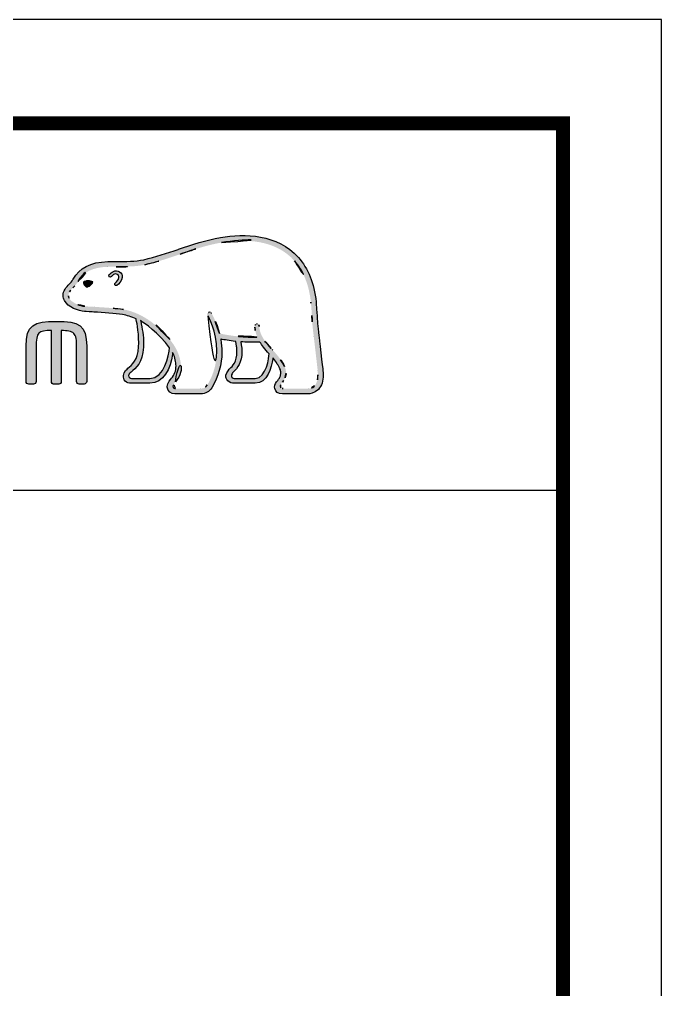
# Model space of a CAD drawing. Extents: x 16296660632 to 16296679194, y -37409619871 to -37409617011.
# Drawn here: x 16296679103 to 16296679194.4, y -37409617148.8 to -37409617010.8 of the extents above; entities that cross this region are included whole.
import ezdxf

# ---------------------------------------------------------------- set-up
doc = ezdxf.new("R2010")
doc.units = 0
doc.header["$LTSCALE"] = 10
doc.header["$MEASUREMENT"] = 0
doc.layers.get('0').update_dxf_attribs({"linetype": 'CONTINUOUS'})
doc.layers.add('레이어 1', color=7, linetype='CONTINUOUS')

msp = doc.modelspace()

# ---------------------------------------------------------------- hatches: boundary and pattern name
at = {"layer": '레이어 1'}
h = msp.add_hatch(color=5, dxfattribs=at)
h.dxf.hatch_style = 1
edge = h.paths.add_edge_path(flags=16)
edge.add_spline(control_points=[(16296679145.037121, -37409617062.914436), (16296679144.673479, -37409617063.316978), (16296679144.21649, -37409617063.32061), (16296679144.19672, -37409617063.32061), (16296679144.19672, -37409617063.32061), (16296679140.536011, -37409617063.32061), (16296679140.536011, -37409617063.32061), (16296679140.40152, -37409617063.32061), (16296679140.29874, -37409617063.286873), (16296679140.232189, -37409617063.221184), (16296679140.17664, -37409617063.166763), (16296679140.14966, -37409617063.083977), (16296679140.14966, -37409617062.98143), (16296679140.14966, -37409617062.775002), (16296679140.30035, -37409617062.58519), (16296679140.460449, -37409617062.383713), (16296679140.608879, -37409617062.193001), (16296679140.74988, -37409617062.012207), (16296679140.828819, -37409617061.790001), (16296679141.02919, -37409617061.250748), (16296679141.008711, -37409617060.675461), (16296679140.769449, -37409617060.168571), (16296679140.3372, -37409617059.25148), (16296679139.69586, -37409617058.530937), (16296679139.074261, -37409617057.834702), (16296679139.074261, -37409617057.834702), (16296679138.86376, -37409617057.603523), (16296679138.86376, -37409617057.601257), (16296679138.05574, -37409617056.700851), (16296679137.22072, -37409617055.769341), (16296679137.15485, -37409617054.506393), (16296679137.13978, -37409617054.25631), (16296679137.024191, -37409617054.105186), (16296679136.8634, -37409617054.111938), (16296679136.8634, -37409617054.111938), (16296679136.62657, -37409617054.225723), (16296679136.62142, -37409617054.225723), (16296679136.55732, -37409617054.296349), (16296679136.521561, -37409617054.401573), (16296679136.521561, -37409617054.522583), (16296679136.521561, -37409617054.522583), (16296679136.52359, -37409617054.565277), (16296679136.52359, -37409617054.565773), (16296679136.555969, -37409617055.022278), (16296679136.66482, -37409617055.470253), (16296679136.856199, -37409617055.935303), (16296679136.856199, -37409617055.935303), (16296679136.87488, -37409617055.982101), (16296679136.87488, -37409617055.982101), (16296679136.87488, -37409617055.982101), (16296679136.825371, -37409617055.983871), (16296679136.825371, -37409617055.983871), (16296679134.475309, -37409617056.077003), (16296679132.17136, -37409617055.63353), (16296679131.49378, -37409617055.470253), (16296679131.07593, -37409617053.788986), (16296679130.398149, -37409617052.674461), (16296679130.3689, -37409617052.627243), (16296679130.31628, -37409617052.539978), (16296679130.23217, -37409617052.472954), (16296679130.151211, -37409617052.449547), (16296679130.151211, -37409617052.449547), (16296679129.953291, -37409617052.479263), (16296679129.929029, -37409617052.482399), (16296679129.91238, -37409617052.507133), (16296679129.87775, -37409617052.553909), (16296679129.801279, -37409617052.656479), (16296679129.801279, -37409617052.656479), (16296679129.791861, -37409617052.738777), (16296679129.791861, -37409617052.738777), (16296679129.791861, -37409617052.738777), (16296679129.854349, -37409617052.960037), (16296679129.854349, -37409617052.960037), (16296679129.90563, -37409617053.048683), (16296679131.11236, -37409617055.162613), (16296679131.11236, -37409617057.962463), (16296679131.11236, -37409617059.68956), (16296679130.658541, -37409617061.319077), (16296679129.76351, -37409617062.805153), (16296679129.549629, -37409617063.161797), (16296679129.267851, -37409617063.32061), (16296679128.84868, -37409617063.32061), (16296679128.84868, -37409617063.32061), (16296679125.240129, -37409617063.32061), (16296679125.240129, -37409617063.32061), (16296679125.120501, -37409617063.32061), (16296679124.870871, -37409617063.236473), (16296679124.870871, -37409617062.975594), (16296679124.870871, -37409617062.831673), (16296679125.00423, -37409617062.595543), (16296679125.22644, -37409617062.346817), (16296679126.730221, -37409617060.672333), (16296679125.86264, -37409617058.056877), (16296679124.420441, -37409617056.333809), (16296679123.02747, -37409617054.67189), (16296679120.754101, -37409617052.580437), (16296679117.83507, -37409617052.060951), (16296679116.8006, -37409617051.880173), (16296679115.1007, -37409617051.779419), (16296679113.727739, -37409617051.697983), (16296679113.727739, -37409617051.697983), (16296679112.33997, -37409617051.615677), (16296679112.33997, -37409617051.615677), (16296679111.62776, -37409617051.561256), (16296679110.45071, -37409617051.123192), (16296679110.092461, -37409617050.444901), (16296679109.941111, -37409617050.163811), (16296679109.95821, -37409617049.878662), (16296679110.147989, -37409617049.550774), (16296679110.26742, -37409617049.352898), (16296679110.43136, -37409617049.182869), (16296679110.63759, -37409617048.975967), (16296679110.86561, -37409617048.745239), (16296679111.10018, -37409617048.506416), (16296679111.282801, -37409617048.191566), (16296679111.282801, -37409617048.191566), (16296679111.33518, -37409617048.093079), (16296679111.33518, -37409617048.093079), (16296679112.03211, -37409617046.759949), (16296679113.46777, -37409617046.056038), (16296679115.603979, -37409617045.999382), (16296679115.603979, -37409617045.999382), (16296679116.80871, -37409617045.985901), (16296679116.80871, -37409617045.985901), (16296679118.131479, -37409617045.979141), (16296679119.632389, -37409617045.971497), (16296679120.865629, -37409617045.706123), (16296679122.59771, -37409617045.333717), (16296679124.335409, -37409617044.740013), (16296679125.868919, -37409617044.217392), (16296679125.868919, -37409617044.217392), (16296679125.91794, -37409617044.201202), (16296679125.91794, -37409617044.201202), (16296679127.81464, -37409617043.552628), (16296679129.7761, -37409617042.881989), (16296679131.781179, -37409617042.555458), (16296679134.990089, -37409617042.0243), (16296679139.39673, -37409617042.041832), (16296679142.16914, -37409617045.154251), (16296679143.450569, -37409617046.595299), (16296679144.239889, -37409617048.577026), (16296679144.51156, -37409617051.045853), (16296679144.51156, -37409617051.045853), (16296679144.50123, -37409617051.037727), (16296679144.49176, -37409617051.029213), (16296679144.51379, -37409617051.078194), (16296679144.5345, -37409617051.35527), (16296679144.648729, -37409617052.925888), (16296679144.68157, -37409617053.681053), (16296679144.716221, -37409617054.461853), (16296679144.913651, -37409617055.910583), (16296679144.913651, -37409617055.910583), (16296679145.473169, -37409617060.755524), (16296679145.473169, -37409617060.755524), (16296679145.473169, -37409617060.755524), (16296679145.50646, -37409617061.344276), (16296679145.50646, -37409617061.344276), (16296679145.50646, -37409617062.039627), (16296679145.349039, -37409617062.568123), (16296679145.037121, -37409617062.914436)], knot_values=[0, 0, 0, 0, 1, 1, 1, 2, 2, 2, 3, 3, 3, 4, 4, 4, 5, 5, 5, 6, 6, 6, 7, 7, 7, 8, 8, 8, 9, 9, 9, 10, 10, 10, 11, 11, 11, 12, 12, 12, 13, 13, 13, 14, 14, 14, 15, 15, 15, 16, 16, 16, 17, 17, 17, 18, 18, 18, 19, 19, 19, 20, 20, 20, 21, 21, 21, 22, 22, 22, 23, 23, 23, 24, 24, 24, 25, 25, 25, 26, 26, 26, 27, 27, 27, 28, 28, 28, 29, 29, 29, 30, 30, 30, 31, 31, 31, 32, 32, 32, 33, 33, 33, 34, 34, 34, 35, 35, 35, 36, 36, 36, 37, 37, 37, 38, 38, 38, 39, 39, 39, 40, 40, 40, 41, 41, 41, 42, 42, 42, 43, 43, 43, 44, 44, 44, 45, 45, 45, 46, 46, 46, 47, 47, 47, 48, 48, 48, 49, 49, 49, 50, 50, 50, 51, 51, 51, 52, 52, 52, 53, 53, 53, 53], degree=3, periodic=0)
edge = h.paths.add_edge_path(flags=16)
edge.add_spline(control_points=[(16296679136.57464, -37409617061.867348), (16296679136.57464, -37409617061.867348), (16296679133.588369, -37409617061.867348), (16296679133.588369, -37409617061.867348), (16296679133.367531, -37409617061.867348), (16296679133.19302, -37409617061.691048), (16296679133.19302, -37409617061.466148), (16296679133.19302, -37409617061.309189), (16296679133.329309, -37409617061.109497), (16296679133.458179, -37409617060.972313), (16296679134.065599, -37409617060.390747), (16296679134.686939, -37409617059.590172), (16296679134.686939, -37409617058.070374), (16296679134.686939, -37409617058.070374), (16296679134.648479, -37409617057.379982), (16296679134.648479, -37409617057.377296), (16296679134.648479, -37409617057.377296), (16296679134.538731, -37409617056.70575), (16296679134.538731, -37409617056.70575), (16296679134.538731, -37409617056.70575), (16296679134.53108, -37409617056.66346), (16296679134.53108, -37409617056.66346), (16296679134.53108, -37409617056.66346), (16296679134.575159, -37409617056.666641), (16296679134.575159, -37409617056.666641), (16296679135.132, -37409617056.70665), (16296679136.2155, -37409617056.76696), (16296679137.249969, -37409617056.717911), (16296679137.51263, -37409617057.13575), (16296679137.935881, -37409617057.673218), (16296679138.553869, -37409617058.389267), (16296679138.525511, -37409617058.745499), (16296679138.23048, -37409617061.867348), (16296679136.57464, -37409617061.867348)], knot_values=[0, 0, 0, 0, 1, 1, 1, 2, 2, 2, 3, 3, 3, 4, 4, 4, 5, 5, 5, 6, 6, 6, 7, 7, 7, 8, 8, 8, 9, 9, 9, 10, 10, 10, 11, 11, 11, 11], degree=3, periodic=0)
edge = h.paths.add_edge_path(flags=16)
edge.add_spline(control_points=[(16296679121.590219, -37409617061.867348), (16296679121.590219, -37409617061.867348), (16296679118.96896, -37409617061.867348), (16296679118.96896, -37409617061.867348), (16296679118.772409, -37409617061.867348), (16296679118.561001, -37409617061.705437), (16296679118.561001, -37409617061.466148), (16296679118.561001, -37409617061.320923), (16296679118.68288, -37409617061.140984), (16296679118.90509, -37409617060.962402), (16296679119.568489, -37409617060.433929), (16296679120.57374, -37409617059.634216), (16296679120.68259, -37409617057.426277), (16296679120.68259, -37409617057.426277), (16296679120.697639, -37409617056.824051), (16296679120.697639, -37409617056.824051), (16296679120.697639, -37409617055.884933), (16296679120.482441, -37409617054.751068), (16296679120.278259, -37409617053.737717), (16296679120.278259, -37409617053.737717), (16296679120.244949, -37409617053.634277), (16296679120.244949, -37409617053.634277), (16296679120.244949, -37409617053.634277), (16296679120.33087, -37409617053.701286), (16296679120.33087, -37409617053.701286), (16296679120.721701, -37409617053.941917), (16296679122.862631, -37409617055.392883), (16296679124.38199, -37409617057.536522), (16296679124.256029, -37409617058.551193), (16296679123.683929, -37409617061.867348), (16296679121.590219, -37409617061.867348)], knot_values=[0, 0, 0, 0, 1, 1, 1, 2, 2, 2, 3, 3, 3, 4, 4, 4, 5, 5, 5, 6, 6, 6, 7, 7, 7, 8, 8, 8, 9, 9, 9, 10, 10, 10, 10], degree=3, periodic=0)
edge = h.paths.add_edge_path()
edge.add_spline(control_points=[(16296679146.21306, -37409617060.682228), (16296679146.21213, -37409617060.675461), (16296679145.656231, -37409617055.80983), (16296679145.656231, -37409617055.80983), (16296679145.450439, -37409617054.355721), (16296679145.420759, -37409617053.580299), (16296679145.394011, -37409617052.893059), (16296679145.394011, -37409617052.893059), (16296679145.256399, -37409617050.972061), (16296679145.256399, -37409617050.970703), (16296679144.963591, -37409617048.341347), (16296679144.112631, -37409617046.217529), (16296679142.72596, -37409617044.664452), (16296679139.730471, -37409617041.298782), (16296679135.054411, -37409617041.263252), (16296679131.65773, -37409617041.823227), (16296679129.5746, -37409617042.167763), (16296679127.58345, -37409617042.847382), (16296679125.658409, -37409617043.505836), (16296679125.658409, -37409617043.505836), (16296679125.596359, -37409617043.527863), (16296679125.596359, -37409617043.527863), (16296679124.091431, -37409617044.041054), (16296679122.383619, -37409617044.625343), (16296679120.707781, -37409617044.982422), (16296679119.55636, -37409617045.228447), (16296679118.114389, -37409617045.239708), (16296679116.84062, -37409617045.24646), (16296679116.84062, -37409617045.24646), (16296679115.57992, -37409617045.261742), (16296679115.57992, -37409617045.261742), (16296679113.15744, -37409617045.321571), (16296679111.507429, -37409617046.160423), (16296679110.674021, -37409617047.753929), (16296679110.674021, -37409617047.753929), (16296679110.636459, -37409617047.822723), (16296679110.636459, -37409617047.822723), (16296679110.4986, -37409617048.064293), (16296679110.29418, -37409617048.269386), (16296679110.11113, -37409617048.452904), (16296679109.909401, -37409617048.656197), (16296679109.682051, -37409617048.884209), (16296679109.50843, -37409617049.179268), (16296679109.334129, -37409617049.474777), (16296679109.24622, -37409617049.77433), (16296679109.24622, -37409617050.068466), (16296679109.24622, -37409617050.315842), (16296679109.30827, -37409617050.558723), (16296679109.43288, -37409617050.790787), (16296679109.947861, -37409617051.763229), (16296679111.416821, -37409617052.288094), (16296679112.293409, -37409617052.350609), (16296679112.293409, -37409617052.350609), (16296679113.583811, -37409617052.431587), (16296679113.61462, -37409617052.434273), (16296679114.9048, -37409617052.507133), (16296679116.671721, -37409617052.609222), (16296679117.7033, -37409617052.791389), (16296679118.30645, -37409617052.897987), (16296679118.991899, -37409617053.114311), (16296679119.623369, -37409617053.411636), (16296679119.66835, -37409617053.575363), (16296679119.99622, -37409617055.033081), (16296679119.99622, -37409617056.824951), (16296679119.99622, -37409617056.824951), (16296679119.98229, -37409617057.393494), (16296679119.98229, -37409617057.393494), (16296679119.887171, -37409617059.282959), (16296679119.06341, -37409617059.943222), (16296679118.45981, -37409617060.426292), (16296679118.39863, -37409617060.474426), (16296679117.86071, -37409617060.921043), (16296679117.82202, -37409617061.458527), (16296679117.7946, -37409617061.762573), (16296679117.88162, -37409617062.039627), (16296679118.066271, -37409617062.238876), (16296679118.266399, -37409617062.454773), (16296679118.570681, -37409617062.564049), (16296679118.96896, -37409617062.564049), (16296679118.96896, -37409617062.564049), (16296679121.590219, -37409617062.564049), (16296679121.590219, -37409617062.564049), (16296679123.552151, -37409617062.564049), (16296679124.522751, -37409617060.451492), (16296679124.81801, -37409617058.472473), (16296679124.81801, -37409617058.472473), (16296679124.8241, -37409617058.194069), (16296679124.8241, -37409617058.194069), (16296679124.8241, -37409617058.194069), (16296679124.905081, -37409617058.333504), (16296679124.905081, -37409617058.333504), (16296679125.156691, -37409617058.893448), (16296679125.308069, -37409617059.562721), (16296679125.308069, -37409617060.066887), (16296679125.308069, -37409617060.774422), (16296679125.08901, -37409617061.392403), (16296679124.67297, -37409617061.852951), (16296679124.567949, -37409617061.956871), (16296679124.043289, -37409617062.500641), (16296679124.043289, -37409617063.043518), (16296679124.043289, -37409617063.043518), (16296679124.048019, -37409617063.133041), (16296679124.048019, -37409617063.133041), (16296679124.12245, -37409617063.774406), (16296679124.641479, -37409617064.060913), (16296679125.12364, -37409617064.060913), (16296679125.12364, -37409617064.060913), (16296679128.84868, -37409617064.060913), (16296679128.84868, -37409617064.060913), (16296679129.52108, -37409617064.060913), (16296679130.056959, -37409617063.758186), (16296679130.40126, -37409617063.186996), (16296679131.349199, -37409617061.613243), (16296679131.82954, -37409617059.904091), (16296679131.82954, -37409617058.108597), (16296679131.82954, -37409617057.548187), (16296679131.77669, -37409617056.949997), (16296679131.673241, -37409617056.329308), (16296679131.673241, -37409617056.329308), (16296679131.664249, -37409617056.279823), (16296679131.664249, -37409617056.279823), (16296679131.664249, -37409617056.279823), (16296679131.713711, -37409617056.290176), (16296679131.713711, -37409617056.290176), (16296679132.1619, -37409617056.376968), (16296679132.8829, -37409617056.502007), (16296679133.77388, -37409617056.598259), (16296679133.77388, -37409617056.598259), (16296679133.79978, -37409617056.601433), (16296679133.79978, -37409617056.601433), (16296679133.79978, -37409617056.601433), (16296679133.91964, -37409617057.284203), (16296679133.91964, -37409617057.284203), (16296679133.91964, -37409617057.284203), (16296679133.94593, -37409617057.446083), (16296679133.94593, -37409617057.448776), (16296679133.94593, -37409617057.448776), (16296679133.98148, -37409617058.052849), (16296679133.98148, -37409617058.052849), (16296679133.98148, -37409617059.502457), (16296679133.32299, -37409617060.133041), (16296679132.96903, -37409617060.47126), (16296679132.964069, -37409617060.475769), (16296679132.47024, -37409617060.977692), (16296679132.41671, -37409617061.422981), (16296679132.41671, -37409617061.422981), (16296679132.39963, -37409617061.559738), (16296679132.39963, -37409617061.559738), (16296679132.39963, -37409617061.699608), (16296679132.435591, -37409617061.973961), (16296679132.680269, -37409617062.226753), (16296679132.89572, -37409617062.451187), (16296679133.229231, -37409617062.564049), (16296679133.672701, -37409617062.564049), (16296679133.672701, -37409617062.564049), (16296679136.57464, -37409617062.564049), (16296679136.57464, -37409617062.564049), (16296679138.33707, -37409617062.564049), (16296679138.86758, -37409617060.323311), (16296679139.08145, -37409617059.067513), (16296679139.08145, -37409617059.067513), (16296679139.09136, -37409617058.937988), (16296679139.09136, -37409617058.937988), (16296679139.09136, -37409617058.937988), (16296679139.161051, -37409617059.03289), (16296679139.161051, -37409617059.03289), (16296679139.56744, -37409617059.551933), (16296679139.92388, -37409617060.12899), (16296679140.095449, -37409617060.487923), (16296679140.185631, -37409617060.674553), (16296679140.234209, -37409617060.88192), (16296679140.234209, -37409617061.089706), (16296679140.234209, -37409617061.089706), (16296679140.168539, -37409617061.509781), (16296679140.168539, -37409617061.509781), (16296679140.100639, -37409617061.737823), (16296679139.945009, -37409617061.947868), (16296679139.79277, -37409617062.151176), (16296679139.569429, -37409617062.441277), (16296679139.339149, -37409617062.742157), (16296679139.339149, -37409617063.107391), (16296679139.339149, -37409617063.107391), (16296679139.360769, -37409617063.308434), (16296679139.360769, -37409617063.308434), (16296679139.46689, -37409617063.793297), (16296679139.859779, -37409617064.060913), (16296679140.466299, -37409617064.060913), (16296679140.466299, -37409617064.060913), (16296679144.19492, -37409617064.060913), (16296679144.19492, -37409617064.060913), (16296679144.27676, -37409617064.060913), (16296679145.005409, -37409617064.042923), (16296679145.57616, -37409617063.425377), (16296679146.031771, -37409617062.931992), (16296679146.253071, -37409617062.2537), (16296679146.253071, -37409617061.353256), (16296679146.253071, -37409617061.353256), (16296679146.21349, -37409617060.685364), (16296679146.21306, -37409617060.682228)], knot_values=[0, 0, 0, 0, 1, 1, 1, 2, 2, 2, 3, 3, 3, 4, 4, 4, 5, 5, 5, 6, 6, 6, 7, 7, 7, 8, 8, 8, 9, 9, 9, 10, 10, 10, 11, 11, 11, 12, 12, 12, 13, 13, 13, 14, 14, 14, 15, 15, 15, 16, 16, 16, 17, 17, 17, 18, 18, 18, 19, 19, 19, 20, 20, 20, 21, 21, 21, 22, 22, 22, 23, 23, 23, 24, 24, 24, 25, 25, 25, 26, 26, 26, 27, 27, 27, 28, 28, 28, 29, 29, 29, 30, 30, 30, 31, 31, 31, 32, 32, 32, 33, 33, 33, 34, 34, 34, 35, 35, 35, 36, 36, 36, 37, 37, 37, 38, 38, 38, 39, 39, 39, 40, 40, 40, 41, 41, 41, 42, 42, 42, 43, 43, 43, 44, 44, 44, 45, 45, 45, 46, 46, 46, 47, 47, 47, 48, 48, 48, 49, 49, 49, 50, 50, 50, 51, 51, 51, 52, 52, 52, 53, 53, 53, 54, 54, 54, 55, 55, 55, 56, 56, 56, 57, 57, 57, 58, 58, 58, 59, 59, 59, 60, 60, 60, 61, 61, 61, 62, 62, 62, 63, 63, 63, 64, 64, 64, 65, 65, 65, 66, 66, 66, 66], degree=3, periodic=0)
edge = h.paths.add_edge_path(flags=0)
edge.add_spline(control_points=[(16296679112.22999, -37409617048.098907), (16296679112.22999, -37409617048.098907), (16296679112.772421, -37409617047.85379), (16296679113.444401, -37409617048.112862), (16296679113.444401, -37409617048.112862), (16296679113.527599, -37409617048.148376), (16296679113.41921, -37409617048.301773), (16296679113.091999, -37409617048.741638), (16296679112.769501, -37409617048.836563), (16296679112.769501, -37409617048.836563), (16296679112.769501, -37409617048.836563), (16296679112.53586, -37409617048.918854), (16296679112.40453, -37409617048.759644), (16296679112.139151, -37409617048.44841), (16296679112.131069, -37409617048.267143), (16296679112.131069, -37409617048.267143), (16296679112.131069, -37409617048.267143), (16296679112.103621, -37409617048.13266), (16296679112.22999, -37409617048.098907)], knot_values=[0, 0, 0, 0, 1, 1, 1, 2, 2, 2, 3, 3, 3, 4, 4, 4, 5, 5, 5, 6, 6, 6, 6], degree=3, periodic=0)
edge = h.paths.add_edge_path(flags=0)
edge.add_spline(control_points=[(16296679115.80953, -37409617047.101318), (16296679115.728331, -37409617047.189919), (16296679115.72204, -37409617047.337463), (16296679115.80953, -37409617047.41526), (16296679115.89319, -37409617047.490829), (16296679116.038231, -37409617047.471031), (16296679116.11919, -37409617047.381989), (16296679116.162371, -37409617047.337463), (16296679116.607651, -37409617046.808968), (16296679116.99176, -37409617047.079277), (16296679117.132071, -37409617047.180061), (16296679117.1901, -37409617047.323067), (16296679117.16942, -37409617047.507919), (16296679117.13658, -37409617047.804298), (16296679116.879539, -37409617048.140762), (16296679116.69985, -37409617048.25589), (16296679116.599331, -37409617048.317062), (16296679116.53299, -37409617048.44841), (16296679116.58066, -37409617048.554558), (16296679116.62789, -37409617048.660233), (16296679116.762369, -37409617048.691727), (16296679116.87031, -37409617048.64135), (16296679117.191891, -37409617048.487518), (16296679117.59738, -37409617047.973877), (16296679117.65292, -37409617047.494881), (16296679117.689791, -37409617047.161148), (16296679117.54002, -37409617046.888603), (16296679117.2733, -37409617046.704643), (16296679116.69985, -37409617046.297577), (16296679116.049919, -37409617046.842232), (16296679115.80953, -37409617047.101318)], knot_values=[0, 0, 0, 0, 1, 1, 1, 2, 2, 2, 3, 3, 3, 4, 4, 4, 5, 5, 5, 6, 6, 6, 7, 7, 7, 8, 8, 8, 9, 9, 9, 10, 10, 10, 10], degree=3, periodic=0)
edge = h.paths.add_edge_path(flags=0)
edge.add_spline(control_points=[(16296679115.73621, -37409617047.498466), (16296679115.73621, -37409617047.498466), (16296679115.73621, -37409617047.498466), (16296679115.73621, -37409617047.498466), (16296679115.73621, -37409617047.498466), (16296679115.73621, -37409617047.498466), (16296679115.73621, -37409617047.498466)], knot_values=[0, 0, 0, 0, 1, 1, 1, 2, 2, 2, 2], degree=3, periodic=0)
h = msp.add_hatch(color=5, dxfattribs=at)
h.dxf.hatch_style = 2
edge = h.paths.add_edge_path()
edge.add_spline(control_points=[(16296679115.80953, -37409617047.101318), (16296679115.728331, -37409617047.189919), (16296679115.72204, -37409617047.337463), (16296679115.80953, -37409617047.41526), (16296679115.89319, -37409617047.490829), (16296679116.038231, -37409617047.471031), (16296679116.11919, -37409617047.381989), (16296679116.162371, -37409617047.337463), (16296679116.607651, -37409617046.808968), (16296679116.99176, -37409617047.079277), (16296679117.132071, -37409617047.180061), (16296679117.1901, -37409617047.323067), (16296679117.16942, -37409617047.507919), (16296679117.13658, -37409617047.804298), (16296679116.879539, -37409617048.140762), (16296679116.69985, -37409617048.25589), (16296679116.599331, -37409617048.317062), (16296679116.53299, -37409617048.44841), (16296679116.58066, -37409617048.554558), (16296679116.62789, -37409617048.660233), (16296679116.762369, -37409617048.691727), (16296679116.87031, -37409617048.64135), (16296679117.191891, -37409617048.487518), (16296679117.59738, -37409617047.973877), (16296679117.65292, -37409617047.494881), (16296679117.689791, -37409617047.161148), (16296679117.54002, -37409617046.888603), (16296679117.2733, -37409617046.704643), (16296679116.69985, -37409617046.297577), (16296679116.049919, -37409617046.842232), (16296679115.80953, -37409617047.101318)], knot_values=[0, 0, 0, 0, 1, 1, 1, 2, 2, 2, 3, 3, 3, 4, 4, 4, 5, 5, 5, 6, 6, 6, 7, 7, 7, 8, 8, 8, 9, 9, 9, 10, 10, 10, 10], degree=3, periodic=0)
h = msp.add_hatch(color=5, dxfattribs=at)
h.dxf.hatch_style = 2
edge = h.paths.add_edge_path()
edge.add_spline(control_points=[(16296679112.22999, -37409617048.098907), (16296679112.22999, -37409617048.098907), (16296679112.772421, -37409617047.85379), (16296679113.444401, -37409617048.112862), (16296679113.444401, -37409617048.112862), (16296679113.527599, -37409617048.148376), (16296679113.41921, -37409617048.301773), (16296679113.091999, -37409617048.741638), (16296679112.769501, -37409617048.836563), (16296679112.769501, -37409617048.836563), (16296679112.769501, -37409617048.836563), (16296679112.53586, -37409617048.918854), (16296679112.40453, -37409617048.759644), (16296679112.139151, -37409617048.44841), (16296679112.131069, -37409617048.267143), (16296679112.131069, -37409617048.267143), (16296679112.131069, -37409617048.267143), (16296679112.103621, -37409617048.13266), (16296679112.22999, -37409617048.098907)], knot_values=[0, 0, 0, 0, 1, 1, 1, 2, 2, 2, 3, 3, 3, 4, 4, 4, 5, 5, 5, 6, 6, 6, 6], degree=3, periodic=0)
h = msp.add_hatch(color=5, dxfattribs=at)
h.dxf.hatch_style = 2
edge = h.paths.add_edge_path()
edge.add_spline(control_points=[(16296679103.96364, -37409617057.300812), (16296679103.96364, -37409617057.300812), (16296679103.96364, -37409617062.302307), (16296679103.96364, -37409617062.302307), (16296679103.96364, -37409617062.518623), (16296679104.13364, -37409617062.694473), (16296679104.34234, -37409617062.694473), (16296679104.34234, -37409617062.694473), (16296679105.0116, -37409617062.694473), (16296679105.0116, -37409617062.694473), (16296679105.24773, -37409617062.694473), (16296679105.38896, -37409617062.495697), (16296679105.38896, -37409617062.302307), (16296679105.38896, -37409617062.302307), (16296679105.38896, -37409617057.424492), (16296679105.38896, -37409617057.424492), (16296679105.38896, -37409617055.273682), (16296679105.753731, -37409617055.06456), (16296679107.572599, -37409617055.059593), (16296679107.572599, -37409617055.191849), (16296679107.572599, -37409617062.302307), (16296679107.572599, -37409617062.302307), (16296679107.572599, -37409617062.526733), (16296679107.734079, -37409617062.694473), (16296679107.94817, -37409617062.694473), (16296679107.94817, -37409617062.694473), (16296679108.605749, -37409617062.694473), (16296679108.605749, -37409617062.694473), (16296679108.84096, -37409617062.694473), (16296679108.98176, -37409617062.495697), (16296679108.98176, -37409617062.302307), (16296679108.98176, -37409617062.302307), (16296679108.98176, -37409617055.213867), (16296679108.98176, -37409617055.073547), (16296679109.83272, -37409617055.076691), (16296679110.43047, -37409617055.146843), (16296679110.754089, -37409617055.470253), (16296679111.09499, -37409617055.810699), (16296679111.161579, -37409617056.445801), (16296679111.161579, -37409617057.424492), (16296679111.161579, -37409617057.424492), (16296679111.161579, -37409617062.302307), (16296679111.161579, -37409617062.302307), (16296679111.161579, -37409617062.514603), (16296679111.335421, -37409617062.694473), (16296679111.54096, -37409617062.694473), (16296679111.54096, -37409617062.694473), (16296679112.213369, -37409617062.694473), (16296679112.213369, -37409617062.694473), (16296679112.446569, -37409617062.694473), (16296679112.590719, -37409617062.491203), (16296679112.590719, -37409617062.302307), (16296679112.590719, -37409617062.302307), (16296679112.590719, -37409617057.300812), (16296679112.590719, -37409617057.300812), (16296679112.590719, -37409617054.269371), (16296679111.51577, -37409617053.755707), (16296679108.285049, -37409617053.755707), (16296679105.042641, -37409617053.755707), (16296679103.96364, -37409617054.269371), (16296679103.96364, -37409617057.300812)], knot_values=[0, 0, 0, 0, 1, 1, 1, 2, 2, 2, 3, 3, 3, 4, 4, 4, 5, 5, 5, 6, 6, 6, 7, 7, 7, 8, 8, 8, 9, 9, 9, 10, 10, 10, 11, 11, 11, 12, 12, 12, 13, 13, 13, 14, 14, 14, 15, 15, 15, 16, 16, 16, 17, 17, 17, 18, 18, 18, 19, 19, 19, 20, 20, 20, 20], degree=3, periodic=0)

# ---------------------------------------------------------------- linework, layer by layer
at = {"color": 5}
msp.add_line((16296679121.47407, -37409617062.564049), (16296679121.47407, -37409617062.564049), dxfattribs=at)
at = {"color": 5, "ltscale": 40}
msp.add_line((16296679180.380671, -37409617077.829491), (16296679041.65653, -37409617077.829491), dxfattribs=at)
at = {"ltscale": 0.5}
msp.add_lwpolyline([(16296678326.422911, -37409617646.81292), (16296679194.422911, -37409617646.81292), (16296679194.422911, -37409617010.81292), (16296678326.422911, -37409617010.81292)], close=True, dxfattribs=at)
at = {"color": 5, "linetype": 'ByBlock', "lineweight": 200, "const_width": 2}
msp.add_lwpolyline([(16296678340.380501, -37409617619.579964), (16296679180.380501, -37409617619.579964), (16296679180.380501, -37409617025.579964), (16296678340.380501, -37409617025.579964)], close=True, dxfattribs=at)
at = {"layer": '레이어 1', "color": 5}
for points, knots in [([(16296679146.21306, -37409617060.682228), (16296679146.21213, -37409617060.675461), (16296679145.656231, -37409617055.80983), (16296679145.656231, -37409617055.80983), (16296679145.450439, -37409617054.355721), (16296679145.420759, -37409617053.580299), (16296679145.394011, -37409617052.893059), (16296679145.394011, -37409617052.893059), (16296679145.256399, -37409617050.972061), (16296679145.256399, -37409617050.970703), (16296679144.963591, -37409617048.341347), (16296679144.112631, -37409617046.217529), (16296679142.72596, -37409617044.664452), (16296679139.730471, -37409617041.298782), (16296679135.054411, -37409617041.263252), (16296679131.65773, -37409617041.823227), (16296679129.5746, -37409617042.167763), (16296679127.58345, -37409617042.847382), (16296679125.658409, -37409617043.505836), (16296679125.658409, -37409617043.505836), (16296679125.596359, -37409617043.527863), (16296679125.596359, -37409617043.527863), (16296679124.091431, -37409617044.041054), (16296679122.383619, -37409617044.625343), (16296679120.707781, -37409617044.982422), (16296679119.55636, -37409617045.228447), (16296679118.114389, -37409617045.239708), (16296679116.84062, -37409617045.24646), (16296679116.84062, -37409617045.24646), (16296679115.57992, -37409617045.261742), (16296679115.57992, -37409617045.261742), (16296679113.15744, -37409617045.321571), (16296679111.507429, -37409617046.160423), (16296679110.674021, -37409617047.753929), (16296679110.674021, -37409617047.753929), (16296679110.636459, -37409617047.822723), (16296679110.636459, -37409617047.822723), (16296679110.4986, -37409617048.064293), (16296679110.29418, -37409617048.269386), (16296679110.11113, -37409617048.452904), (16296679109.909401, -37409617048.656197), (16296679109.682051, -37409617048.884209), (16296679109.50843, -37409617049.179268), (16296679109.334129, -37409617049.474777), (16296679109.24622, -37409617049.77433), (16296679109.24622, -37409617050.068466), (16296679109.24622, -37409617050.315842), (16296679109.30827, -37409617050.558723), (16296679109.43288, -37409617050.790787), (16296679109.947861, -37409617051.763229), (16296679111.416821, -37409617052.288094), (16296679112.293409, -37409617052.350609), (16296679112.293409, -37409617052.350609), (16296679113.583811, -37409617052.431587), (16296679113.61462, -37409617052.434273), (16296679114.9048, -37409617052.507133), (16296679116.671721, -37409617052.609222), (16296679117.7033, -37409617052.791389), (16296679118.30645, -37409617052.897987), (16296679118.991899, -37409617053.114311), (16296679119.623369, -37409617053.411636), (16296679119.66835, -37409617053.575363), (16296679119.99622, -37409617055.033081), (16296679119.99622, -37409617056.824951), (16296679119.99622, -37409617056.824951), (16296679119.98229, -37409617057.393494), (16296679119.98229, -37409617057.393494), (16296679119.887171, -37409617059.282959), (16296679119.06341, -37409617059.943222), (16296679118.45981, -37409617060.426292), (16296679118.39863, -37409617060.474426), (16296679117.86071, -37409617060.921043), (16296679117.82202, -37409617061.458527), (16296679117.7946, -37409617061.762573), (16296679117.88162, -37409617062.039627), (16296679118.066271, -37409617062.238876), (16296679118.266399, -37409617062.454773), (16296679118.570681, -37409617062.564049), (16296679118.96896, -37409617062.564049), (16296679118.96896, -37409617062.564049), (16296679121.590219, -37409617062.564049), (16296679121.590219, -37409617062.564049), (16296679123.552151, -37409617062.564049), (16296679124.522751, -37409617060.451492), (16296679124.81801, -37409617058.472473), (16296679124.81801, -37409617058.472473), (16296679124.8241, -37409617058.194069), (16296679124.8241, -37409617058.194069), (16296679124.8241, -37409617058.194069), (16296679124.905081, -37409617058.333504), (16296679124.905081, -37409617058.333504), (16296679125.156691, -37409617058.893448), (16296679125.308069, -37409617059.562721), (16296679125.308069, -37409617060.066887), (16296679125.308069, -37409617060.774422), (16296679125.08901, -37409617061.392403), (16296679124.67297, -37409617061.852951), (16296679124.567949, -37409617061.956871), (16296679124.043289, -37409617062.500641), (16296679124.043289, -37409617063.043518), (16296679124.043289, -37409617063.043518), (16296679124.048019, -37409617063.133041), (16296679124.048019, -37409617063.133041), (16296679124.12245, -37409617063.774406), (16296679124.641479, -37409617064.060913), (16296679125.12364, -37409617064.060913), (16296679125.12364, -37409617064.060913), (16296679128.84868, -37409617064.060913), (16296679128.84868, -37409617064.060913), (16296679129.52108, -37409617064.060913), (16296679130.056959, -37409617063.758186), (16296679130.40126, -37409617063.186996), (16296679131.349199, -37409617061.613243), (16296679131.82954, -37409617059.904091), (16296679131.82954, -37409617058.108597), (16296679131.82954, -37409617057.548187), (16296679131.77669, -37409617056.949997), (16296679131.673241, -37409617056.329308), (16296679131.673241, -37409617056.329308), (16296679131.664249, -37409617056.279823), (16296679131.664249, -37409617056.279823), (16296679131.664249, -37409617056.279823), (16296679131.713711, -37409617056.290176), (16296679131.713711, -37409617056.290176), (16296679132.1619, -37409617056.376968), (16296679132.8829, -37409617056.502007), (16296679133.77388, -37409617056.598259), (16296679133.77388, -37409617056.598259), (16296679133.79978, -37409617056.601433), (16296679133.79978, -37409617056.601433), (16296679133.79978, -37409617056.601433), (16296679133.91964, -37409617057.284203), (16296679133.91964, -37409617057.284203), (16296679133.91964, -37409617057.284203), (16296679133.94593, -37409617057.446083), (16296679133.94593, -37409617057.448776), (16296679133.94593, -37409617057.448776), (16296679133.98148, -37409617058.052849), (16296679133.98148, -37409617058.052849), (16296679133.98148, -37409617059.502457), (16296679133.32299, -37409617060.133041), (16296679132.96903, -37409617060.47126), (16296679132.964069, -37409617060.475769), (16296679132.47024, -37409617060.977692), (16296679132.41671, -37409617061.422981), (16296679132.41671, -37409617061.422981), (16296679132.39963, -37409617061.559738), (16296679132.39963, -37409617061.559738), (16296679132.39963, -37409617061.699608), (16296679132.435591, -37409617061.973961), (16296679132.680269, -37409617062.226753), (16296679132.89572, -37409617062.451187), (16296679133.229231, -37409617062.564049), (16296679133.672701, -37409617062.564049), (16296679133.672701, -37409617062.564049), (16296679136.57464, -37409617062.564049), (16296679136.57464, -37409617062.564049), (16296679138.33707, -37409617062.564049), (16296679138.86758, -37409617060.323311), (16296679139.08145, -37409617059.067513), (16296679139.08145, -37409617059.067513), (16296679139.09136, -37409617058.937988), (16296679139.09136, -37409617058.937988), (16296679139.09136, -37409617058.937988), (16296679139.161051, -37409617059.03289), (16296679139.161051, -37409617059.03289), (16296679139.56744, -37409617059.551933), (16296679139.92388, -37409617060.12899), (16296679140.095449, -37409617060.487923), (16296679140.185631, -37409617060.674553), (16296679140.234209, -37409617060.88192), (16296679140.234209, -37409617061.089706), (16296679140.234209, -37409617061.089706), (16296679140.168539, -37409617061.509781), (16296679140.168539, -37409617061.509781), (16296679140.100639, -37409617061.737823), (16296679139.945009, -37409617061.947868), (16296679139.79277, -37409617062.151176), (16296679139.569429, -37409617062.441277), (16296679139.339149, -37409617062.742157), (16296679139.339149, -37409617063.107391), (16296679139.339149, -37409617063.107391), (16296679139.360769, -37409617063.308434), (16296679139.360769, -37409617063.308434), (16296679139.46689, -37409617063.793297), (16296679139.859779, -37409617064.060913), (16296679140.466299, -37409617064.060913), (16296679140.466299, -37409617064.060913), (16296679144.19492, -37409617064.060913), (16296679144.19492, -37409617064.060913), (16296679144.27676, -37409617064.060913), (16296679145.005409, -37409617064.042923), (16296679145.57616, -37409617063.425377), (16296679146.031771, -37409617062.931992), (16296679146.253071, -37409617062.2537), (16296679146.253071, -37409617061.353256), (16296679146.253071, -37409617061.353256), (16296679146.21349, -37409617060.685364), (16296679146.21306, -37409617060.682228)], [0, 0, 0, 0, 1, 1, 1, 2, 2, 2, 3, 3, 3, 4, 4, 4, 5, 5, 5, 6, 6, 6, 7, 7, 7, 8, 8, 8, 9, 9, 9, 10, 10, 10, 11, 11, 11, 12, 12, 12, 13, 13, 13, 14, 14, 14, 15, 15, 15, 16, 16, 16, 17, 17, 17, 18, 18, 18, 19, 19, 19, 20, 20, 20, 21, 21, 21, 22, 22, 22, 23, 23, 23, 24, 24, 24, 25, 25, 25, 26, 26, 26, 27, 27, 27, 28, 28, 28, 29, 29, 29, 30, 30, 30, 31, 31, 31, 32, 32, 32, 33, 33, 33, 34, 34, 34, 35, 35, 35, 36, 36, 36, 37, 37, 37, 38, 38, 38, 39, 39, 39, 40, 40, 40, 41, 41, 41, 42, 42, 42, 43, 43, 43, 44, 44, 44, 45, 45, 45, 46, 46, 46, 47, 47, 47, 48, 48, 48, 49, 49, 49, 50, 50, 50, 51, 51, 51, 52, 52, 52, 53, 53, 53, 54, 54, 54, 55, 55, 55, 56, 56, 56, 57, 57, 57, 58, 58, 58, 59, 59, 59, 60, 60, 60, 61, 61, 61, 62, 62, 62, 63, 63, 63, 64, 64, 64, 65, 65, 65, 66, 66, 66, 66]), ([(16296679115.80953, -37409617047.101318), (16296679115.728331, -37409617047.189919), (16296679115.72204, -37409617047.337463), (16296679115.80953, -37409617047.41526), (16296679115.89319, -37409617047.490829), (16296679116.038231, -37409617047.471031), (16296679116.11919, -37409617047.381989), (16296679116.162371, -37409617047.337463), (16296679116.607651, -37409617046.808968), (16296679116.99176, -37409617047.079277), (16296679117.132071, -37409617047.180061), (16296679117.1901, -37409617047.323067), (16296679117.16942, -37409617047.507919), (16296679117.13658, -37409617047.804298), (16296679116.879539, -37409617048.140762), (16296679116.69985, -37409617048.25589), (16296679116.599331, -37409617048.317062), (16296679116.53299, -37409617048.44841), (16296679116.58066, -37409617048.554558), (16296679116.62789, -37409617048.660233), (16296679116.762369, -37409617048.691727), (16296679116.87031, -37409617048.64135), (16296679117.191891, -37409617048.487518), (16296679117.59738, -37409617047.973877), (16296679117.65292, -37409617047.494881), (16296679117.689791, -37409617047.161148), (16296679117.54002, -37409617046.888603), (16296679117.2733, -37409617046.704643), (16296679116.69985, -37409617046.297577), (16296679116.049919, -37409617046.842232), (16296679115.80953, -37409617047.101318)], [0, 0, 0, 0, 1, 1, 1, 2, 2, 2, 3, 3, 3, 4, 4, 4, 5, 5, 5, 6, 6, 6, 7, 7, 7, 8, 8, 8, 9, 9, 9, 10, 10, 10, 10]), ([(16296679115.73621, -37409617047.498466), (16296679115.73621, -37409617047.498466), (16296679115.73621, -37409617047.498466), (16296679115.73621, -37409617047.498466), (16296679115.73621, -37409617047.498466), (16296679115.73621, -37409617047.498466), (16296679115.73621, -37409617047.498466)], [0, 0, 0, 0, 1, 1, 1, 2, 2, 2, 2]), ([(16296679112.22999, -37409617048.098907), (16296679112.22999, -37409617048.098907), (16296679112.772421, -37409617047.85379), (16296679113.444401, -37409617048.112862), (16296679113.444401, -37409617048.112862), (16296679113.527599, -37409617048.148376), (16296679113.41921, -37409617048.301773), (16296679113.091999, -37409617048.741638), (16296679112.769501, -37409617048.836563), (16296679112.769501, -37409617048.836563), (16296679112.769501, -37409617048.836563), (16296679112.53586, -37409617048.918854), (16296679112.40453, -37409617048.759644), (16296679112.139151, -37409617048.44841), (16296679112.131069, -37409617048.267143), (16296679112.131069, -37409617048.267143), (16296679112.131069, -37409617048.267143), (16296679112.103621, -37409617048.13266), (16296679112.22999, -37409617048.098907)], [0, 0, 0, 0, 1, 1, 1, 2, 2, 2, 3, 3, 3, 4, 4, 4, 5, 5, 5, 6, 6, 6, 6]), ([(16296679129.854349, -37409617052.960037), (16296679129.90563, -37409617053.048683), (16296679131.11236, -37409617055.162613), (16296679131.11236, -37409617057.962463), (16296679131.11236, -37409617059.68956), (16296679130.658541, -37409617061.319077), (16296679129.76351, -37409617062.805153)], [24, 24, 24, 24, 25, 25, 25, 26, 26, 26, 26]), ([(16296679103.96364, -37409617057.300812), (16296679103.96364, -37409617057.300812), (16296679103.96364, -37409617062.302307), (16296679103.96364, -37409617062.302307), (16296679103.96364, -37409617062.518623), (16296679104.13364, -37409617062.694473), (16296679104.34234, -37409617062.694473), (16296679104.34234, -37409617062.694473), (16296679105.0116, -37409617062.694473), (16296679105.0116, -37409617062.694473), (16296679105.24773, -37409617062.694473), (16296679105.38896, -37409617062.495697), (16296679105.38896, -37409617062.302307), (16296679105.38896, -37409617062.302307), (16296679105.38896, -37409617057.424492), (16296679105.38896, -37409617057.424492), (16296679105.38896, -37409617055.273682), (16296679105.753731, -37409617055.06456), (16296679107.572599, -37409617055.059593), (16296679107.572599, -37409617055.191849), (16296679107.572599, -37409617062.302307), (16296679107.572599, -37409617062.302307), (16296679107.572599, -37409617062.526733), (16296679107.734079, -37409617062.694473), (16296679107.94817, -37409617062.694473), (16296679107.94817, -37409617062.694473), (16296679108.605749, -37409617062.694473), (16296679108.605749, -37409617062.694473), (16296679108.84096, -37409617062.694473), (16296679108.98176, -37409617062.495697), (16296679108.98176, -37409617062.302307), (16296679108.98176, -37409617062.302307), (16296679108.98176, -37409617055.213867), (16296679108.98176, -37409617055.073547), (16296679109.83272, -37409617055.076691), (16296679110.43047, -37409617055.146843), (16296679110.754089, -37409617055.470253), (16296679111.09499, -37409617055.810699), (16296679111.161579, -37409617056.445801), (16296679111.161579, -37409617057.424492), (16296679111.161579, -37409617057.424492), (16296679111.161579, -37409617062.302307), (16296679111.161579, -37409617062.302307), (16296679111.161579, -37409617062.514603), (16296679111.335421, -37409617062.694473), (16296679111.54096, -37409617062.694473), (16296679111.54096, -37409617062.694473), (16296679112.213369, -37409617062.694473), (16296679112.213369, -37409617062.694473), (16296679112.446569, -37409617062.694473), (16296679112.590719, -37409617062.491203), (16296679112.590719, -37409617062.302307), (16296679112.590719, -37409617062.302307), (16296679112.590719, -37409617057.300812), (16296679112.590719, -37409617057.300812), (16296679112.590719, -37409617054.269371), (16296679111.51577, -37409617053.755707), (16296679108.285049, -37409617053.755707), (16296679105.042641, -37409617053.755707), (16296679103.96364, -37409617054.269371), (16296679103.96364, -37409617057.300812)], [0, 0, 0, 0, 1, 1, 1, 2, 2, 2, 3, 3, 3, 4, 4, 4, 5, 5, 5, 6, 6, 6, 7, 7, 7, 8, 8, 8, 9, 9, 9, 10, 10, 10, 11, 11, 11, 12, 12, 12, 13, 13, 13, 14, 14, 14, 15, 15, 15, 16, 16, 16, 17, 17, 17, 18, 18, 18, 19, 19, 19, 20, 20, 20, 20]), ([(16296679121.590219, -37409617061.867348), (16296679121.590219, -37409617061.867348), (16296679118.96896, -37409617061.867348), (16296679118.96896, -37409617061.867348), (16296679118.772409, -37409617061.867348), (16296679118.561001, -37409617061.705437), (16296679118.561001, -37409617061.466148), (16296679118.561001, -37409617061.320923), (16296679118.68288, -37409617061.140984), (16296679118.90509, -37409617060.962402), (16296679119.568489, -37409617060.433929), (16296679120.57374, -37409617059.634216), (16296679120.68259, -37409617057.426277), (16296679120.68259, -37409617057.426277), (16296679120.697639, -37409617056.824051), (16296679120.697639, -37409617056.824051), (16296679120.697639, -37409617055.884933), (16296679120.482441, -37409617054.751068), (16296679120.278259, -37409617053.737717), (16296679120.278259, -37409617053.737717), (16296679120.244949, -37409617053.634277), (16296679120.244949, -37409617053.634277), (16296679120.244949, -37409617053.634277), (16296679120.33087, -37409617053.701286), (16296679120.33087, -37409617053.701286), (16296679120.721701, -37409617053.941917), (16296679122.862631, -37409617055.392883), (16296679124.38199, -37409617057.536522), (16296679124.256029, -37409617058.551193), (16296679123.683929, -37409617061.867348), (16296679121.590219, -37409617061.867348)], [0, 0, 0, 0, 1, 1, 1, 2, 2, 2, 3, 3, 3, 4, 4, 4, 5, 5, 5, 6, 6, 6, 7, 7, 7, 8, 8, 8, 9, 9, 9, 10, 10, 10, 10]), ([(16296679136.57464, -37409617061.867348), (16296679136.57464, -37409617061.867348), (16296679133.588369, -37409617061.867348), (16296679133.588369, -37409617061.867348), (16296679133.367531, -37409617061.867348), (16296679133.19302, -37409617061.691048), (16296679133.19302, -37409617061.466148), (16296679133.19302, -37409617061.309189), (16296679133.329309, -37409617061.109497), (16296679133.458179, -37409617060.972313), (16296679134.065599, -37409617060.390747), (16296679134.686939, -37409617059.590172), (16296679134.686939, -37409617058.070374), (16296679134.686939, -37409617058.070374), (16296679134.648479, -37409617057.379982), (16296679134.648479, -37409617057.377296), (16296679134.648479, -37409617057.377296), (16296679134.538731, -37409617056.70575), (16296679134.538731, -37409617056.70575), (16296679134.538731, -37409617056.70575), (16296679134.53108, -37409617056.66346), (16296679134.53108, -37409617056.66346), (16296679134.53108, -37409617056.66346), (16296679134.575159, -37409617056.666641), (16296679134.575159, -37409617056.666641), (16296679135.132, -37409617056.70665), (16296679136.2155, -37409617056.76696), (16296679137.249969, -37409617056.717911), (16296679137.51263, -37409617057.13575), (16296679137.935881, -37409617057.673218), (16296679138.553869, -37409617058.389267), (16296679138.525511, -37409617058.745499), (16296679138.23048, -37409617061.867348), (16296679136.57464, -37409617061.867348)], [0, 0, 0, 0, 1, 1, 1, 2, 2, 2, 3, 3, 3, 4, 4, 4, 5, 5, 5, 6, 6, 6, 7, 7, 7, 8, 8, 8, 9, 9, 9, 10, 10, 10, 11, 11, 11, 11]), ([(16296679125.240129, -37409617063.32061), (16296679125.120501, -37409617063.32061), (16296679124.870871, -37409617063.236473), (16296679124.870871, -37409617062.975594), (16296679124.870871, -37409617062.831673), (16296679125.00423, -37409617062.595543), (16296679125.22644, -37409617062.346817)], [28, 28, 28, 28, 29, 29, 29, 30, 30, 30, 30]), ([(16296679140.232189, -37409617063.221184), (16296679140.17664, -37409617063.166763), (16296679140.14966, -37409617063.083977), (16296679140.14966, -37409617062.98143), (16296679140.14966, -37409617062.775002), (16296679140.30035, -37409617062.58519), (16296679140.460449, -37409617062.383713)], [3, 3, 3, 3, 4, 4, 4, 5, 5, 5, 5])]:
    msp.add_open_spline(points, degree=3, knots=knots, dxfattribs=at)
for points in [[(16296679131.781179, -37409617042.555458), (16296679134.990089, -37409617042.0243), (16296679139.39673, -37409617042.041832), (16296679142.16914, -37409617045.154251)], [(16296679125.91794, -37409617044.201202), (16296679127.81464, -37409617043.552628), (16296679129.7761, -37409617042.881989), (16296679131.781179, -37409617042.555458)], [(16296679120.865629, -37409617045.706123), (16296679122.59771, -37409617045.333717), (16296679124.335409, -37409617044.740013), (16296679125.868919, -37409617044.217392)], [(16296679125.868919, -37409617044.217392), (16296679125.868919, -37409617044.217392), (16296679125.91794, -37409617044.201202), (16296679125.91794, -37409617044.201202)], [(16296679111.33518, -37409617048.093079), (16296679112.03211, -37409617046.759949), (16296679113.46777, -37409617046.056038), (16296679115.603979, -37409617045.999382)], [(16296679115.603979, -37409617045.999382), (16296679115.603979, -37409617045.999382), (16296679116.80871, -37409617045.985901), (16296679116.80871, -37409617045.985901)], [(16296679116.80871, -37409617045.985901), (16296679118.131479, -37409617045.979141), (16296679119.632389, -37409617045.971497), (16296679120.865629, -37409617045.706123)], [(16296679142.16914, -37409617045.154251), (16296679143.450569, -37409617046.595299), (16296679144.239889, -37409617048.577026), (16296679144.51156, -37409617051.045853)], [(16296679110.63759, -37409617048.975967), (16296679110.86561, -37409617048.745239), (16296679111.10018, -37409617048.506416), (16296679111.282801, -37409617048.191566)], [(16296679111.282801, -37409617048.191566), (16296679111.282801, -37409617048.191566), (16296679111.33518, -37409617048.093079), (16296679111.33518, -37409617048.093079)], [(16296679110.092461, -37409617050.444901), (16296679109.941111, -37409617050.163811), (16296679109.95821, -37409617049.878662), (16296679110.147989, -37409617049.550774)], [(16296679110.147989, -37409617049.550774), (16296679110.26742, -37409617049.352898), (16296679110.43136, -37409617049.182869), (16296679110.63759, -37409617048.975967)], [(16296679112.33997, -37409617051.615677), (16296679111.62776, -37409617051.561256), (16296679110.45071, -37409617051.123192), (16296679110.092461, -37409617050.444901)], [(16296679113.727739, -37409617051.697983), (16296679113.727739, -37409617051.697983), (16296679112.33997, -37409617051.615677), (16296679112.33997, -37409617051.615677)], [(16296679117.83507, -37409617052.060951), (16296679116.8006, -37409617051.880173), (16296679115.1007, -37409617051.779419), (16296679113.727739, -37409617051.697983)], [(16296679144.49176, -37409617051.029213), (16296679144.51379, -37409617051.078194), (16296679144.5345, -37409617051.35527), (16296679144.648729, -37409617052.925888)], [(16296679144.51156, -37409617051.045853), (16296679144.51156, -37409617051.045853), (16296679144.50123, -37409617051.037727), (16296679144.49176, -37409617051.029213)], [(16296679124.420441, -37409617056.333809), (16296679123.02747, -37409617054.67189), (16296679120.754101, -37409617052.580437), (16296679117.83507, -37409617052.060951)], [(16296679129.791861, -37409617052.738777), (16296679129.791861, -37409617052.738777), (16296679129.854349, -37409617052.960037), (16296679129.854349, -37409617052.960037)], [(16296679129.801279, -37409617052.656479), (16296679129.801279, -37409617052.656479), (16296679129.791861, -37409617052.738777), (16296679129.791861, -37409617052.738777)], [(16296679129.929029, -37409617052.482399), (16296679129.91238, -37409617052.507133), (16296679129.87775, -37409617052.553909), (16296679129.801279, -37409617052.656479)], [(16296679130.151211, -37409617052.449547), (16296679130.151211, -37409617052.449547), (16296679129.953291, -37409617052.479263), (16296679129.929029, -37409617052.482399)], [(16296679130.3689, -37409617052.627243), (16296679130.31628, -37409617052.539978), (16296679130.23217, -37409617052.472954), (16296679130.151211, -37409617052.449547)], [(16296679131.49378, -37409617055.470253), (16296679131.07593, -37409617053.788986), (16296679130.398149, -37409617052.674461), (16296679130.3689, -37409617052.627243)], [(16296679144.648729, -37409617052.925888), (16296679144.68157, -37409617053.681053), (16296679144.716221, -37409617054.461853), (16296679144.913651, -37409617055.910583)], [(16296679136.62142, -37409617054.225723), (16296679136.55732, -37409617054.296349), (16296679136.521561, -37409617054.401573), (16296679136.521561, -37409617054.522583)], [(16296679136.521561, -37409617054.522583), (16296679136.521561, -37409617054.522583), (16296679136.52359, -37409617054.565277), (16296679136.52359, -37409617054.565773)], [(16296679136.52359, -37409617054.565773), (16296679136.555969, -37409617055.022278), (16296679136.66482, -37409617055.470253), (16296679136.856199, -37409617055.935303)], [(16296679136.8634, -37409617054.111938), (16296679136.8634, -37409617054.111938), (16296679136.62657, -37409617054.225723), (16296679136.62142, -37409617054.225723)], [(16296679137.15485, -37409617054.506393), (16296679137.13978, -37409617054.25631), (16296679137.024191, -37409617054.105186), (16296679136.8634, -37409617054.111938)], [(16296679136.825371, -37409617055.983871), (16296679134.475309, -37409617056.077003), (16296679132.17136, -37409617055.63353), (16296679131.49378, -37409617055.470253)], [(16296679136.856199, -37409617055.935303), (16296679136.856199, -37409617055.935303), (16296679136.87488, -37409617055.982101), (16296679136.87488, -37409617055.982101)], [(16296679138.86376, -37409617057.601257), (16296679138.05574, -37409617056.700851), (16296679137.22072, -37409617055.769341), (16296679137.15485, -37409617054.506393)], [(16296679144.913651, -37409617055.910583), (16296679144.913651, -37409617055.910583), (16296679145.473169, -37409617060.755524), (16296679145.473169, -37409617060.755524)], [(16296679136.87488, -37409617055.982101), (16296679136.87488, -37409617055.982101), (16296679136.825371, -37409617055.983871), (16296679136.825371, -37409617055.983871)], [(16296679125.22644, -37409617062.346817), (16296679126.730221, -37409617060.672333), (16296679125.86264, -37409617058.056877), (16296679124.420441, -37409617056.333809)], [(16296679139.074261, -37409617057.834702), (16296679139.074261, -37409617057.834702), (16296679138.86376, -37409617057.603523), (16296679138.86376, -37409617057.601257)], [(16296679140.769449, -37409617060.168571), (16296679140.3372, -37409617059.25148), (16296679139.69586, -37409617058.530937), (16296679139.074261, -37409617057.834702)], [(16296679140.828819, -37409617061.790001), (16296679141.02919, -37409617061.250748), (16296679141.008711, -37409617060.675461), (16296679140.769449, -37409617060.168571)], [(16296679145.50646, -37409617061.344276), (16296679145.50646, -37409617062.039627), (16296679145.349039, -37409617062.568123), (16296679145.037121, -37409617062.914436)], [(16296679145.473169, -37409617060.755524), (16296679145.473169, -37409617060.755524), (16296679145.50646, -37409617061.344276), (16296679145.50646, -37409617061.344276)], [(16296679129.76351, -37409617062.805153), (16296679129.549629, -37409617063.161797), (16296679129.267851, -37409617063.32061), (16296679128.84868, -37409617063.32061)], [(16296679140.460449, -37409617062.383713), (16296679140.608879, -37409617062.193001), (16296679140.74988, -37409617062.012207), (16296679140.828819, -37409617061.790001)], [(16296679128.84868, -37409617063.32061), (16296679128.84868, -37409617063.32061), (16296679125.240129, -37409617063.32061), (16296679125.240129, -37409617063.32061)], [(16296679140.536011, -37409617063.32061), (16296679140.40152, -37409617063.32061), (16296679140.29874, -37409617063.286873), (16296679140.232189, -37409617063.221184)], [(16296679144.19672, -37409617063.32061), (16296679144.19672, -37409617063.32061), (16296679140.536011, -37409617063.32061), (16296679140.536011, -37409617063.32061)], [(16296679145.037121, -37409617062.914436), (16296679144.673479, -37409617063.316978), (16296679144.21649, -37409617063.32061), (16296679144.19672, -37409617063.32061)]]:
    msp.add_open_spline(points, degree=3, dxfattribs=at)

doc.saveas('drawing.dxf')
